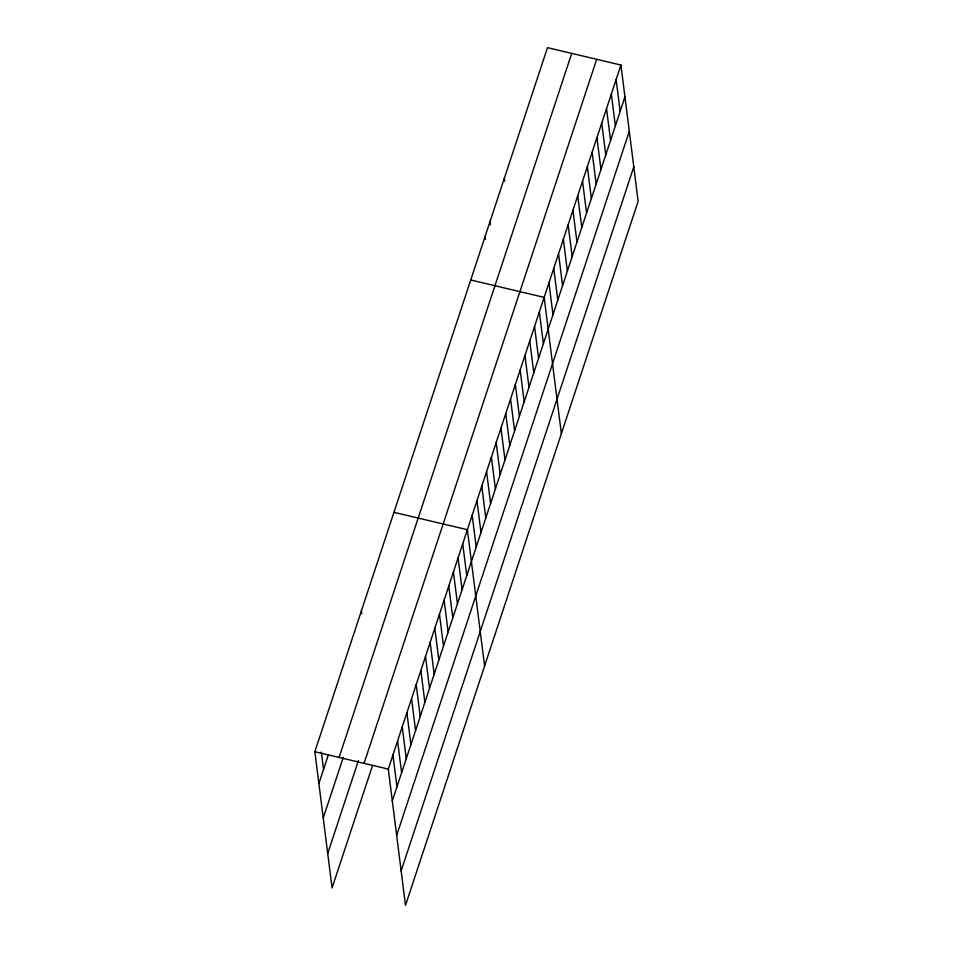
<?xml version="1.0" encoding="UTF-8"?>
<svg xmlns="http://www.w3.org/2000/svg" width="953" height="953" viewBox="0 0 953 953"><rect width="100%" height="100%" fill="white"/><g stroke="black" fill="none" stroke-linecap="round" stroke-linejoin="round"><path stroke-width="1.43" d="M372.552 765.45L332.073 887.958L314.859 751.703L547.499 47.65L620.927 65.042L638.141 201.297L405.501 905.35L388.288 769.095L620.927 65.042M318.874 783.533L328.189 755.372M339.089 757.444L571.729 53.392M323.234 817.996L343.235 757.444M327.713 853.495L358.423 760.565M364.058 763.353L596.697 59.3M392.302 800.925L624.954 96.861M396.662 835.376L629.302 131.323M401.142 870.887L633.793 166.835M470.734 279.991L544.163 297.384L561.365 433.627M393.958 512.333L467.387 529.713L484.6 665.968M314.859 751.703L388.288 769.095M616.126 79.564L620.153 111.382M611.338 94.085L615.352 125.903M606.537 108.606L610.551 140.425M601.736 123.128L605.751 154.946M596.935 137.649L600.962 169.467M592.135 152.17L596.161 183.989M587.346 166.692L591.36 198.51M582.545 181.213L586.56 213.031M577.744 195.734L581.771 227.553M572.944 210.256L576.97 242.074M568.143 224.777L572.169 256.595M563.354 239.298L567.369 271.117M558.553 253.82L562.568 285.638M553.753 268.341L557.779 300.159M548.952 282.862L552.978 314.681M539.362 311.905L543.377 343.723M534.562 326.426L538.576 358.245M529.761 340.936L533.787 372.766M504.316 178.342L504.685 181.237M524.96 355.457L528.986 387.287M520.171 369.978L524.186 401.809M515.37 384.5L519.385 416.33M489.925 221.906L490.283 224.801M510.57 399.021L514.584 430.851M485.125 236.427L485.494 239.322M505.769 413.542L509.795 445.373M500.968 428.064L504.995 459.894M496.179 442.585L500.194 474.415M491.379 457.106L495.393 488.937M486.578 471.628L490.592 503.458M481.777 486.149L485.804 517.979M476.976 500.67L481.003 532.501M472.188 515.192L476.202 547.022M462.729 543.794L466.756 575.624M458.083 557.874L462.098 589.704M453.425 571.955L457.452 603.785M448.768 586.047L452.794 617.866M444.122 600.128L448.136 631.946M439.464 614.208L443.49 646.027M434.818 628.289L438.833 660.107M430.16 642.37L434.187 674.188M425.514 656.45L429.529 688.269M420.857 670.531L424.871 702.349M416.199 684.611L420.225 716.43M411.553 698.692L415.568 730.51M406.895 712.773L410.922 744.591M402.249 726.853L406.264 758.671M397.592 740.934L401.618 772.752M392.934 755.014L396.96 786.833M361.39 610.897L361.747 613.792M321.34 752.096L323.532 769.452"/></g></svg>
